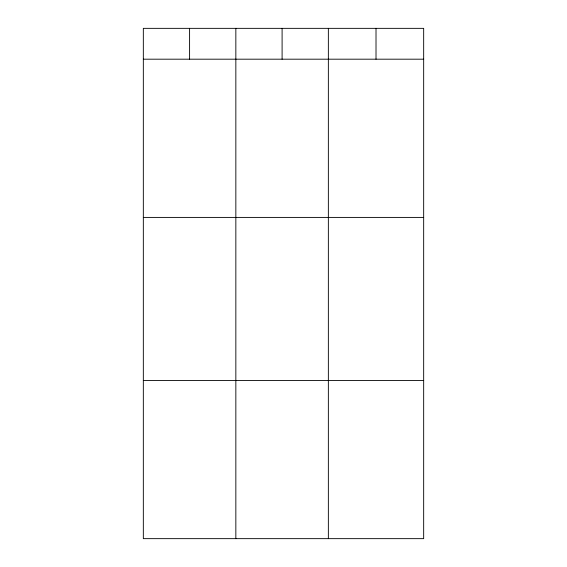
<?xml version="1.0" encoding="UTF-8"?>
<svg xmlns="http://www.w3.org/2000/svg" width="567" height="567" viewBox="0 0 567 567"><rect width="100%" height="100%" fill="white"/><g stroke="black" fill="none" stroke-linecap="round" stroke-linejoin="round"><path stroke-width="0.85" d="M423.669 217.409L423.669 28.35L143.331 28.35L143.331 538.65L423.669 538.65L423.669 217.409L143.331 217.409M143.331 59.188L423.669 59.188M143.331 380.429L423.669 380.429M376.013 28.35L376.013 59.188M328.357 28.35L328.357 538.65M282.097 28.35L282.097 59.188M235.844 28.35L235.844 538.65M189.591 28.35L189.591 59.188"/></g></svg>
